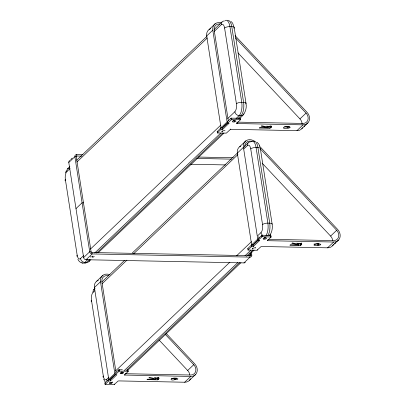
<?xml version="1.0" encoding="UTF-8"?>
<svg xmlns="http://www.w3.org/2000/svg" width="405" height="405" viewBox="0 0 405 405"><rect width="100%" height="100%" fill="white"/><g stroke="black" fill="none" stroke-linecap="round" stroke-linejoin="round"><path stroke-width="0.61" d="M155.905 379.358L147.44 379.191L146.98 379.627L157.677 379.839L158.902 378.518L158.573 378.027L157.398 377.784L153.601 378.28L149.394 377.328L148.898 377.804L155.905 379.358L155.682 377.941L154.518 377.683M268.186 127.778L259.721 127.61L259.266 128.041L269.958 128.258L271.183 126.937L270.859 126.446L269.679 126.198L265.882 126.699L261.676 125.747L261.179 126.218L268.186 127.778L267.968 126.36L266.799 126.102M65.458 172.889L66.309 170.804M235.108 35.645L306.98 112.241A8.434 7.052 46.4 0 1 309.248 120.538A8.434 7.052 46.4 0 1 303.046 124.856L237.057 123.53L236.798 123.328L240.464 119.708L231.665 119.49L222.436 127.934L220.816 127.904L217.257 131.564M240.454 119.85L240.135 118.245L231.083 118.169L227.316 121.723L227.539 123.14L229.159 123.171L222.659 129.352L221.039 129.322L217.374 132.936L226.365 133.118L230.298 129.509L230.966 129.322L296.951 130.648A8.434 7.052 46.4 0 0 302.545 127.702M115.354 374.569L110.155 379.515L108.535 379.485L104.88 382.963L105.138 383.165M122.33 369.704L118.69 369.826L115.035 373.304L115.253 374.721L116.873 374.757L110.378 380.938L108.758 380.902L105.092 384.517L114.083 384.699L118.017 381.09L118.68 380.908L184.67 382.229A8.434 7.052 46.4 0 0 190.542 378.761M166.121 333.371L194.699 363.822A8.434 7.052 46.4 0 1 196.967 372.119A8.434 7.052 46.4 0 1 190.76 376.437L124.507 375.045L128.172 371.431L127.914 371.228L119.191 371.112L115.253 374.721M258.274 240.16L253.074 245.106L251.454 245.071L247.799 248.548L248.057 248.751M259.251 145.896L337.618 229.412A8.434 7.052 46.4 0 1 339.886 237.71A8.434 7.052 46.4 0 1 333.685 242.023L267.695 240.697L267.437 240.494L271.092 237.021L270.879 235.462L262.081 235.239L257.955 238.889L258.172 240.312L259.797 240.342L253.297 246.523L251.677 246.493L247.976 250.042L257.003 250.29L260.936 246.675L261.605 246.493L327.589 247.819A8.434 7.052 46.4 0 0 333.462 244.347M271.092 237.021L262.111 236.697L258.172 240.312M298.824 244.949L290.36 244.777L289.899 245.212L300.596 245.425L301.821 244.109L301.492 243.618L300.318 243.37L296.521 243.871L292.314 242.919L291.818 243.39L298.824 244.949L298.601 243.526L296.85 243.142M301.841 128.653L305.046 125.575M189.555 380.234L195.65 374.438M332.475 245.82L335.679 242.742M209.086 29.519L215.182 23.723M96.805 281.1L102.895 275.304M239.725 146.691L245.815 140.894M70.683 159.545L72.206 158.097M245.324 262.313A2.298 1.924 46.4 0 1 243.947 262.906L86.042 259.732A2.298 1.924 46.4 0 1 83.627 257.565L68.784 162.491L74.879 156.694A2.298 1.924 46.4 0 1 76.631 154.609L82.944 154.735M75.836 156.993L76.854 156.026L81.906 156.127M227.63 122.771L222.411 127.737L221.019 127.712L206.697 35.949L212.787 30.152A8.434 7.052 46.4 0 1 221.312 22.832M67.579 168.86L69.852 166.703M76.661 160.228L206.96 36.303M214.225 29.398L221.94 22.057M65.301 180.625A4.09 1.428 -8.9 0 1 65.362 179.511A6.131 2.592 -88.8 0 1 66.916 171.517L70.075 168.51M76.844 162.071L207.284 38.019M214.053 31.58L221.277 24.71A4.09 3.417 46.4 0 1 224.39 20.999M75.983 208.605L82.078 202.814L83.465 202.839M65.362 179.511L77.178 255.19A6.131 2.592 -88.8 0 0 80.499 258.547L83.658 255.545M90.431 249.105L220.872 125.049M227.64 118.609L234.859 111.745A6.131 2.592 -88.8 0 0 236.414 103.751L224.598 28.066A6.131 2.592 -88.8 0 0 221.277 24.71M83.627 257.565L89.718 251.768L91.11 251.794A0.764 0.643 46.4 0 0 91.915 252.517L92.138 253.94L86.042 259.732M221.019 127.712L227.114 121.915L212.787 30.152M87.956 259.402L84.797 262.405A10.221 4.318 -88.8 0 1 81.84 262.678M94.724 252.963L220.649 133.199M235.999 118.604L239.158 115.602A10.221 4.318 -88.8 0 0 241.739 102.278L229.929 26.598A10.221 4.318 -88.8 0 0 225.114 20.473M89.809 259.438L86.65 262.445A10.221 4.318 -88.8 0 1 84.417 263.108M96.577 252.998L222.502 133.24M237.851 118.645L241.01 115.638A4.09 3.417 46.4 0 0 243.921 113.81M89.095 261.387L90.912 259.661M98.172 252.755L223.935 133.149M239.37 118.468C244.402 115.202 247.141 109.239 246.012 103.336L234.201 27.656L232.597 23.075L230.906 21.394M115.349 374.352L110.125 379.318L108.737 379.293L94.411 287.53L100.506 281.733A8.434 7.052 46.4 0 1 109.968 274.742M93.722 289.707L95.084 288.411M101.893 281.936L124.593 260.344M132.308 253.003L243.425 147.324A8.434 7.052 46.4 0 1 246.554 140.429A8.434 7.052 46.4 0 1 254.664 141.315M244.448 146.357L248.083 142.899M91.439 301.467A4.09 1.428 -8.9 0 1 91.5 300.353A6.131 2.592 -88.8 0 1 93.054 292.359L94.856 290.643M102.08 283.773L126.902 260.167M133.675 253.727L237.932 154.568M243.8 148.989L247.415 145.557A4.09 3.417 46.4 0 1 250.528 141.846M267.852 126.8L269.74 126.841L270.545 126.076L270.768 127.494M302.064 123.996A6.9 5.766 46.4 0 0 299.953 118.908L306.043 113.116L235.472 37.908M296.951 130.648L303.046 124.856M107.148 380.847A4.09 3.417 46.4 0 1 106.636 379.394L108.894 377.247M115.668 370.808L229.858 262.207M236.626 255.768L251.52 241.603M257.838 235.594L260.997 232.586A6.131 2.592 -88.8 0 0 262.551 224.593L250.735 148.913A6.131 2.592 -88.8 0 0 247.415 145.557M108.737 379.293L114.828 373.496L100.506 281.733M240.722 146.094A8.434 7.052 46.4 0 0 237.33 153.115L251.657 244.878L257.747 239.087L243.425 147.324M258.269 239.942L253.044 244.909L251.657 244.878M109.952 383.105A4.09 3.417 46.4 0 0 110.935 383.251L112.286 381.966M121.313 373.38L122.669 372.089M124.021 370.803L237.76 262.632M244.984 255.763L250.852 250.184M125.874 370.838L239.613 262.668M246.387 256.228L252.705 250.219M127.945 370.145L240.99 262.627M248.255 255.722L254.158 250.108M249.728 255.641L250.401 254.993L251.794 255.023L251.308 251.915M243.947 262.906L250.042 257.109A2.298 1.924 46.4 0 0 251.794 255.023M155.571 378.381L157.454 378.422L158.264 377.657L158.487 379.075M298.49 243.972L300.373 244.007L301.183 243.243L301.406 244.666M189.758 374.984A6.9 5.766 46.4 0 0 187.667 370.489L193.762 364.697L165.184 334.241M332.677 240.575A6.9 5.766 46.4 0 0 330.586 236.08L336.682 230.283L260.045 148.615M184.67 382.229L190.76 376.437M327.589 247.819L333.685 242.023M304.039 126.522L307.932 122.857M334.677 243.694L338.57 240.028M91.403 256.588L90.801 257.2L90.685 256.426M93.251 257.393L92.715 257.514L92.492 256.097M92.411 256.294L92.963 256.233M237.467 122.123L302.824 123.434A6.9 5.766 46.4 0 0 307.901 119.905A6.9 5.766 46.4 0 0 306.043 113.116M284.356 127.003A2.557 0.896 -8.9 0 0 286.897 126.664L287.823 126.684A1.534 0.537 -8.9 0 0 288.856 126.568M288.335 126.927L289.261 126.942A1.534 0.537 -8.9 0 1 290.041 127.55A1.534 0.537 -8.9 0 1 288.046 128.101L287.12 128.086A2.557 0.896 -8.9 0 1 283.566 128.152A2.557 0.896 -8.9 0 1 285.069 126.724A2.557 0.896 -8.9 0 1 288.335 126.927L288.264 126.451M198.531 157.054L233.27 157.753M196.86 158.436L231.599 159.135M76.631 154.609L76.854 156.026A0.764 0.643 46.4 0 0 76.267 156.72L74.879 156.694L89.718 251.768A2.298 1.924 46.4 0 0 92.138 253.94L250.042 257.109L249.819 255.692A0.764 0.643 46.4 0 0 250.401 254.993L250.113 253.13M190.765 164.233L225.504 164.931M268.1 239.294L333.462 240.605A6.9 5.766 46.4 0 0 338.539 237.072A6.9 5.766 46.4 0 0 336.682 230.283M314.083 243.962A2.557 0.896 -8.9 0 0 317.535 243.835L318.462 243.856A1.534 0.537 -8.9 0 0 318.973 243.83M318.973 244.094L319.899 244.114A1.534 0.537 -8.9 0 1 320.679 244.721A1.534 0.537 -8.9 0 1 318.679 245.273L317.753 245.253A2.557 0.896 -8.9 0 1 314.204 245.319A2.557 0.896 -8.9 0 1 315.708 243.891A2.557 0.896 -8.9 0 1 318.973 244.094L318.902 243.623M91.915 252.517L245.4 255.601M246.66 255.626L249.819 255.692M125.18 373.704L190.542 375.015A6.9 5.766 46.4 0 0 195.62 371.486A6.9 5.766 46.4 0 0 193.762 364.697M171.558 378.508A2.557 0.896 -8.9 0 0 174.616 378.25L175.542 378.265A1.534 0.537 -8.9 0 0 176.575 378.149M176.053 378.508L176.98 378.528A1.534 0.537 -8.9 0 1 177.76 379.136A1.534 0.537 -8.9 0 1 175.76 379.682L174.833 379.667A2.557 0.896 -8.9 0 1 171.285 379.733A2.557 0.896 -8.9 0 1 172.788 378.305A2.557 0.896 -8.9 0 1 176.053 378.508L175.983 378.032M110.935 383.251L111.861 383.272M93.474 256.238L94.324 256.608M82.569 263.073C80.463 262.774 78.651 261.205 77.887 259.24M127.853 369.826L128.172 371.431M257.048 142.236L258.734 143.922L259.681 145.997M238.039 52.928L299.953 118.908M262.177 163.18L330.586 236.08M159.094 340.038L187.667 370.489M105.224 382.057L103.634 379.136M318.462 243.856L318.679 245.273M317.535 243.835L317.753 245.253M289.19 126.471L289.261 126.942M287.823 126.684L288.046 128.101M286.897 126.664L287.12 128.086M301.553 243.395L301.7 244.342M301.396 243.03L301.614 244.448M301.269 243.157L301.492 244.579M300.996 243.415L301.219 244.838M300.915 243.491L301.138 244.914M300.373 244.007L300.596 245.425M271.041 125.945L271.163 127.003M270.98 126.122L271.132 127.069M270.915 126.228L271.061 127.175M270.829 126.33L270.98 127.276M270.636 125.99L270.854 127.408M270.363 126.249L270.58 127.666M270.282 126.325L270.5 127.742M269.74 126.841L269.958 128.258M270.206 234.217A4.09 3.417 46.4 0 1 269.593 235.427C272.135 232.303 272.681 228.066 272.15 224.183L260.339 148.503A4.09 1.428 -8.9 0 0 257.919 147.481L256.066 147.44A4.09 1.428 -8.9 0 0 250.735 148.913M270.611 235.396L270.834 236.819M267.583 239.988L267.695 240.697M264.769 237.659L264.992 239.082M264.607 237.391L264.683 237.862M262.273 235.229L262.496 236.652M261.61 235.416L261.833 236.834M258.749 236.616L259.043 238.489M239.973 118.23L240.195 119.647M257.205 249.682L257.281 250.153M236.945 122.821L237.057 123.53M236.722 122.852L236.798 123.328M255.601 247.465L255.677 247.936A1.787 0.628 -8.9 0 0 253.191 248.164A1.787 0.628 -8.9 0 0 252.872 249.095L252.725 248.149M234.353 121.91L234.131 120.493A1.787 0.628 -8.9 0 1 233.062 120.548M253.074 245.106L253.297 246.523M231.64 118.063L231.857 119.48M251.454 245.071L251.677 246.493M230.971 118.245L231.194 119.662M230.227 129.033L230.298 129.509M228.309 120.695L214.179 30.178A6.9 5.766 46.4 0 1 219.859 23.941M247.799 248.548L248.017 249.966M222.436 127.934L222.659 129.352M222.087 130.977L222.239 131.924A1.787 0.628 -8.9 0 1 222.558 130.992A1.787 0.628 -8.9 0 1 225.038 130.769M220.816 127.904L221.039 129.322M217.531 132.293L217.642 133.002M217.161 131.382L217.384 132.799M175.542 378.265L175.76 379.682M174.616 378.25L174.833 379.667M158.76 377.475L158.902 378.518M158.73 377.637L158.846 378.65M158.633 377.809L158.78 378.756M158.477 377.44L158.694 378.857M158.35 377.571L158.573 378.989M158.077 377.83L158.299 379.247M157.996 377.906L158.218 379.323M157.454 378.422L157.677 379.839M127.727 370.043L127.914 371.228M124.664 374.402L124.775 375.111M121.996 373.02L122.067 373.491M121.687 371.8L121.763 372.276M119.353 369.643L119.576 371.061M118.69 369.826L118.908 371.243M116.022 372.276L101.893 281.764A6.9 5.766 46.4 0 1 108.727 275.729M114.286 384.092L114.362 384.568M76.267 156.72L91.11 251.794M110.155 379.515L110.378 380.938M109.806 382.558L109.952 383.505A1.787 0.628 -8.9 0 1 110.271 382.573A1.787 0.628 -8.9 0 1 112.757 382.35M108.535 379.485L108.758 380.902M105.285 384.107L105.361 384.583M104.88 382.963L105.097 384.38M91.5 300.353L103.316 376.037A4.09 1.428 -8.9 0 0 103.25 377.151M206.697 35.949A8.434 7.052 46.4 0 1 210.625 28.694M80.499 258.547A4.09 3.417 46.4 0 0 84.797 262.405L86.65 262.445A4.09 3.417 46.4 0 0 89.561 260.612M234.859 111.745A4.09 3.417 46.4 0 0 239.158 115.602L241.01 115.638A10.221 4.318 -88.8 0 0 243.592 102.313L231.781 26.634A10.221 4.318 -88.8 0 0 227.721 20.285M245.673 103.933A4.09 1.428 -8.9 0 0 243.592 102.313L241.739 102.278A4.09 1.428 -8.9 0 0 236.414 103.751M233.857 28.254A4.09 1.428 -8.9 0 0 231.781 26.634L229.929 26.598A4.09 1.428 -8.9 0 0 224.598 28.066M77.112 256.304A4.09 1.428 -8.9 0 1 77.178 255.19M66.916 171.517A4.09 3.417 46.4 0 1 68.658 168.065M68.784 162.491A2.298 1.924 46.4 0 1 69.766 160.547M267.832 235.669A10.221 4.318 -88.8 0 0 269.73 223.16L257.919 147.481A10.221 4.318 -88.8 0 0 253.859 141.132M265.979 235.629A10.221 4.318 -88.8 0 0 267.882 223.125L256.066 147.44A10.221 4.318 -88.8 0 0 251.257 141.32M272.15 224.183A4.09 1.428 -8.9 0 0 269.73 223.16L267.882 223.125A4.09 1.428 -8.9 0 0 262.551 224.593M262.501 235.285A4.09 3.417 46.4 0 1 260.997 232.586M106.636 379.394A6.131 2.592 -88.8 0 1 103.316 376.037M93.054 292.359A4.09 3.417 46.4 0 1 94.395 289.119M265.305 237.543A1.787 0.628 -8.9 0 1 264.217 237.725M244.812 147.349A6.9 5.766 46.4 0 1 252.219 141.497M94.411 287.53A8.434 7.052 46.4 0 1 98.344 280.275M232.991 121.93A1.787 0.628 -8.9 0 0 235.923 121.211A1.787 0.628 -8.9 0 0 233.68 120.766A1.787 0.628 -8.9 0 0 232.991 121.93M263.63 239.097A1.787 0.628 -8.9 0 0 266.561 238.378A1.787 0.628 -8.9 0 0 264.318 237.938A1.787 0.628 -8.9 0 0 263.63 239.097M120.71 373.511A1.787 0.628 -8.9 0 0 123.641 372.792A1.787 0.628 -8.9 0 0 121.399 372.347A1.787 0.628 -8.9 0 0 120.71 373.511"/></g></svg>
